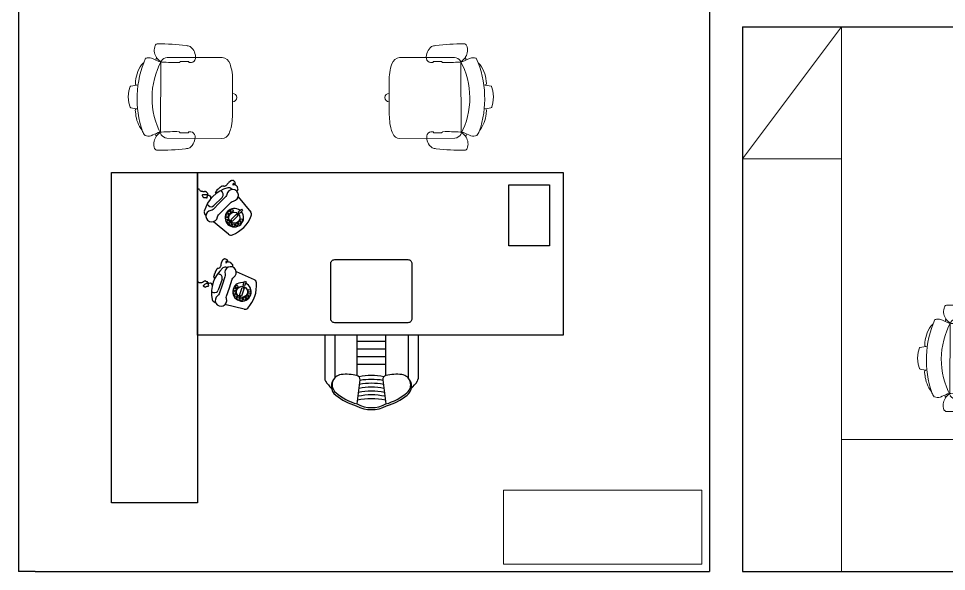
# Model space of a CAD drawing. Header units: inches. Extents: x 484217 to 497210, y -26946 to -21493.
# Drawn here: x 490560.8 to 490813.6, y -24353.2 to -24202.4 of the extents above; entities that cross this region are included whole.
import ezdxf

# ---------------------------------------------------------------- set-up
doc = ezdxf.new("R2010")
doc.units = ezdxf.units.IN
doc.header["$LTSCALE"] = 20
doc.header["$MEASUREMENT"] = 0
doc.linetypes.add('HIDDEN2', pattern=[0.1875, 0.125, -0.0625])
doc.linetypes.add('TRATTEGGIATA2', pattern=[9.525, 6.35, -3.175])
doc.layers.add('A-furniture', color=50, linetype='Continuous', lineweight=9)
for name, color, linetype in [('furniture', 4, 'Continuous'), ('I-FURN', 4, 'Continuous'), ('I-WALL-IN', 3, 'Continuous')]:
    doc.layers.add(name, color=color, linetype=linetype)

# ---------------------------------------------------------------- blocks, each defined once
blk = doc.blocks.new('A$C6A0E07C9')
at = {"layer": 'A-furniture'}
for p, q in [((-0.2138, 0.2718), (0.1182, 0.2876)), ((-0.0121, 0.2424), (-0.025, 0.2422)), ((-0.0115, 0.2426), (-0.0121, 0.2424)), ((-0.0112, 0.2428), (-0.0115, 0.2426)), ((-0.0079, 0.2484), (-0.0112, 0.2428)), ((0.0377, 0.2515), (-0.0033, 0.2499)), ((0.0418, 0.2505), (0.045, 0.2473)), ((0.045, 0.2473), (0.0464, 0.2461)), ((0.0464, 0.2461), (0.0478, 0.2453)), ((0.0478, 0.2453), (0.0485, 0.2451)), ((0.1585, 0.2497), (0.1792, -0.1667)), ((-0.2691, 0.1773), (-0.2664, 0.2046)), ((0.3146, 0.1213), (0.3056, 0.1197)), ((0.3131, 0.1211), (0.3466, 0.116)), ((0.3152, 0.1516), (0.3188, 0.1294)), ((0.3514, 0.1128), (0.36, 0.0876)), ((0.36, 0.0876), (0.3659, 0.0513)), ((-0.2907, 0.0196), (-0.2893, 0.0294)), ((-0.2883, 0.01), (-0.2907, 0.0196)), ((-0.2893, 0.0294), (-0.2841, 0.0379)), ((-0.2824, 0.002), (-0.2883, 0.01)), ((-0.2841, 0.0379), (-0.2762, 0.0438)), ((-0.2739, -0.003), (-0.2824, 0.002)), ((-0.2762, 0.0438), (-0.2666, 0.0462)), ((0.3636, 0.0146), (0.3576, -0.0113)), ((0.3659, 0.0513), (0.3636, 0.0146)), ((-0.2641, -0.0045), (-0.2739, -0.003)), ((0.3108, -0.0224), (0.3218, -0.0234)), ((0.3197, -0.023), (0.3546, -0.0146)), ((0.3546, -0.0146), (0.3564, -0.0132)), ((0.3564, -0.0132), (0.3576, -0.0113)), ((0.2962, -0.1472), (0.2839, -0.1595)), ((-0.1895, -0.2174), (0.1433, -0.1996)), ((0.0087, -0.176), (-0.0042, -0.1772)), ((0.0094, -0.1763), (0.0087, -0.176)), ((0.0097, -0.1764), (0.0094, -0.1763)), ((0.0135, -0.1816), (0.0097, -0.1764)), ((0.0591, -0.1802), (0.0183, -0.1827)), ((0.0631, -0.1788), (0.066, -0.1753)), ((0.066, -0.1753), (0.0673, -0.174)), ((0.0673, -0.174), (0.0686, -0.173)), ((0.0686, -0.173), (0.0692, -0.1728))]:
    blk.add_line(p, q, dxfattribs=at)
for centre, radius, start, end in [((0.0274, 0.2777), 0.0792, 129.4999, 189.1152), ((0.0065, 0.2825), 0.0635, 94.0792, 117.5938), ((0.2241, -0.8917), 1.2574, 92.3594, 100.1757), ((0.1721, 0.3454), 0.0192, 28.1256, 89.2436), ((0.1209, 0.3234), 0.0749, 330.3794, 24.513), ((0.117, 0.2414), 0.0463, 34.0902, 88.4441), ((0.1077, 0.3263), 0.0879, 309.6726, 333.0223), ((-0.9196, -0.0126), 1.143, 14.0931, 15.0056), ((0.2336, 0.2226), 0.0597, 72.5282, 107.7011), ((0.5941, -0.0351), 0.8932, 162.1203, 164.4323), ((-0.21, 0.2233), 0.0487, 94.526, 161.0109), ((-0.0222, 0.2712), 0.0292, 192.0047, 264.4409), ((-0.0038, 0.2437), 0.00623, 84.8455, 131.3174), ((0.0374, 0.2414), 0.0101, 64.5281, 88.6391), ((0.0007, 1.5534), 1.3091, 272.0899, 276.676), ((0.1493, 0.274), 0.0211, 279.8693, 313.3434), ((-0.2488, 0.0248), 0.4712, 334.5973, 30.9732), ((0.1704, 0.2449), 0.0129, 130.1366, 158.0173), ((0.1866, 0.1808), 0.0779, 100.0525, 108.2672), ((-1.1254, 2.7931), 2.8487, 297.1157, 298.0695), ((0.1951, 0.2221), 0.0806, 25.5198, 45.5387), ((-0.3014, 0.0263), 0.6141, 339.6108, 22.0467), ((0.1276, 0.1249), 0.1894, 8.0925, 40.8276), ((0.1816, 0.1421), 0.4521, 175.5289, 182.0991), ((72.2191, 3.6268), 72.5738, 182.765274, 182.924882), ((0.31, 0.1288), 0.0088, 301.088, 3.1667), ((0.3467, 0.1108), 0.00513, 22.8184, 91.0076), ((0.1162, -0.0378), 0.2107, 328.6962, 1.8079), ((0.3177, -0.0315), 0.00903, 2.1237, 63.3709), ((0.0809, -0.0616), 0.3414, 182.481, 200.7553), ((0.197, -0.1553), 0.0211, 212.6602, 229.0352), ((-0.1856, -0.1603), 0.0572, 202.8821, 266.1169), ((0.0516, -0.2073), 0.0792, 176.5782, 236.1936), ((0.0015, -0.2058), 0.0292, 101.2525, 173.6887), ((0.0171, -0.1766), 0.00623, 234.376, 280.848), ((0.0579, -0.1702), 0.0101, 277.0543, 301.1654), ((0.1515, -1.4793), 1.3091, 89.0174, 93.6036), ((0.138, -0.155), 0.0449, 276.7939, 330.1521), ((0.1724, -0.1915), 0.0211, 52.3501, 85.8241), ((0.1633, -0.2919), 0.1223, 63.0548, 80.6357), ((0.1362, -0.2476), 0.0879, 32.6712, 56.0209), ((-0.9196, -0.0126), 1.143, 350.6964, 351.6126), ((0.1491, -0.2435), 0.0749, 341.1805, 35.314), ((0.3239, 0.0551), 0.2601, 246.1539, 250.8174), ((0.249, -0.1528), 0.0392, 254.2998, 275.9911), ((0.2537, -0.1401), 0.0518, 269.3553, 293.3788), ((0.0312, -0.2142), 0.0635, 248.0997, 271.6142), ((0.1312, 0.9758), 1.2574, 265.5178, 273.334), ((0.2022, -0.2604), 0.0192, 276.4498, 337.5679)]:
    blk.add_arc(centre, radius, start, end, dxfattribs=at)
blk = doc.blocks.new('*U164')
at = {"layer": 'A-furniture'}
for p, q in [((2.5, -0.6), (2.5, 0)), ((3.3, -0.6), (0, -0.6)), ((0.8, -0.6), (0.8, -1.65)), ((1.9915, -1.4758), (2.5254, -2.0716))]:
    blk.add_line(p, q, dxfattribs=at)
at = {"layer": 'A-furniture', "linetype": 'HIDDEN2'}
blk.add_line((2.5, 0), (3.3, -0.6), dxfattribs=at)
at = {"layer": 'A-furniture'}
for centre, radius, start, end in [((1.1885, -0.1453), 1.5541, 255.5214, 301.111), ((1.2039, -0.2339), 2.2635, 237.868, 305.7215)]:
    blk.add_arc(centre, radius, start, end, dxfattribs=at)
for p, rotation in [((1.3234, -1.428), 86.85652716130764), ((0.6913, -2.5849), 248.0226334994808), ((1.5459, -2.6506), 279.5773348211345)]:
    blk.add_blockref('A$C6A0E07C9', p, dxfattribs=dict(at, rotation=rotation))
blk = doc.blocks.new('A$C129F564C')
at = {"layer": 'furniture'}
for p, q in [((0.8878, 1.0214), (0.8732, 1.1399)), ((1.0145, 1.1399), (0.9998, 1.0214)), ((0.7138, 0.8), (0.7138, 1.0154)), ((0.7638, 0.8), (0.7638, 1.0108)), ((1.1238, 0.8), (1.1238, 1.0108)), ((1.1738, 0.8), (1.1738, 1.0154)), ((0.8732, 0.9997), (0.8732, 0.8)), ((1.0145, 0.9997), (1.0145, 0.8)), ((1.0145, 0.9444), (0.8732, 0.9444)), ((1.0145, 0.9063), (0.8732, 0.9063)), ((1.0145, 0.8683), (0.8732, 0.8683)), ((1.0145, 0.8303), (0.8732, 0.8303)), ((1.5709, 0.6727), (1.6649, 0.6505)), ((1.711, 0.6397), (1.7134, 0.6391)), ((1.6793, 0.5244), (1.6976, 0.5784)), ((1.7309, 0.5871), (1.7217, 0.5902)), ((1.6094, 0.4871), (1.5213, 0.5268)), ((1.6548, 0.4666), (1.6526, 0.4676)), ((1.7004, 0.4972), (1.6911, 0.5003)), ((1.6472, 0.3032), (1.7218, 0.2417)), ((1.5997, 0.1197), (1.5383, 0.1942)), ((1.7583, 0.2116), (1.7602, 0.2101)), ((1.6789, 0.1223), (1.7192, 0.1626)), ((1.753, 0.1557), (1.7461, 0.1626)), ((1.6858, 0.0885), (1.6789, 0.0954)), ((1.6314, 0.0812), (1.6298, 0.0831))]:
    blk.add_line(p, q, dxfattribs=at)
for points in [[(1.1198, 1.083, 0.106121), (1.0145, 1.1399, 0.249834), (0.8732, 1.1399, 0.106121), (0.7678, 1.083)], [(0.7481, 1.0644, 0.042822), (0.7173, 1.0266)], [(1.1703, 1.0266, 0.042822), (1.1396, 1.0644, 0.249834)]]:
    blk.add_lwpolyline(points, format="xyb", dxfattribs=at)
for points in [[(0, 0), (0, 0.8), (1.8, 0.8), (1.8, 0)], [(1.5827, 0.6082), (1.5925, 0.6049), (1.5794, 0.5664), (1.5697, 0.5697)], [(1.5679, 0.5572), (1.5753, 0.5546), (1.5686, 0.5347), (1.5611, 0.5372)], [(0.0667, 0.0598), (0.0667, 0.3598), (0.2667, 0.3598), (0.2667, 0.0598)], [(1.6293, 0.2401), (1.6367, 0.2328), (1.6079, 0.2041), (1.6006, 0.2114)], [(1.5935, 0.2009), (1.5991, 0.1953), (1.5841, 0.1804), (1.5785, 0.186)]]:
    blk.add_lwpolyline(points, close=True, dxfattribs=at)
for points in [[(1.1244, 0.4285), (0.7644, 0.4285, -0.414214), (0.7444, 0.4485), (0.7444, 0.7195, -0.414214), (0.7644, 0.7395), (1.1244, 0.7395, -0.414214), (1.1444, 0.7195), (1.1444, 0.4485, -0.414214)], [(1.6572, 0.6088), (1.6429, 0.5668), (1.6287, 0.5249, -0.162278), (1.6214, 0.5153, 2), (1.6646, 0.5007, -0.162278), (1.6647, 0.5127), (1.6789, 0.5546), (1.6932, 0.5965, -0.162278), (1.7004, 0.6061, 2), (1.6573, 0.6208, -0.162278)], [(1.6964, 0.2077), (1.6651, 0.1764), (1.6338, 0.1451, -0.162278), (1.623, 0.1397, 2), (1.6553, 0.1075, -0.162278), (1.6606, 0.1182), (1.6919, 0.1495), (1.7233, 0.1808, -0.162278), (1.734, 0.1862, 2), (1.7018, 0.2185, -0.162278)]]:
    blk.add_lwpolyline(points, format="xyb", close=True, dxfattribs=at)
for points in [[(1.7267, 0.5549), (1.7314, 0.5454), (1.7339, 0.5446), (1.736, 0.5445), (1.7419, 0.5454), (1.744, 0.5453), (1.7457, 0.5441), (1.7474, 0.5449), (1.7495, 0.5449), (1.7528, 0.5466), (1.7549, 0.5465), (1.765, 0.5515), (1.768, 0.554), (1.7714, 0.5557), (1.7714, 0.5578), (1.7705, 0.5595), (1.7689, 0.5607), (1.7664, 0.5616), (1.7655, 0.5633), (1.7634, 0.5633), (1.7618, 0.5646), (1.7525, 0.56), (1.7504, 0.56), (1.7474, 0.5596), (1.7441, 0.5579), (1.7466, 0.5529), (1.7466, 0.5508), (1.7474, 0.5491), (1.7474, 0.547), (1.7474, 0.5449), (1.7507, 0.5382), (1.7532, 0.5373), (1.7553, 0.5373), (1.7578, 0.5364), (1.7595, 0.5352), (1.7603, 0.5335), (1.7637, 0.5352), (1.7662, 0.5343), (1.7679, 0.5351), (1.7691, 0.5368), (1.7704, 0.5385), (1.7755, 0.541), (1.7776, 0.541), (1.7809, 0.5426), (1.783, 0.5426), (1.7851, 0.5426), (1.7872, 0.5426), (1.7889, 0.5434), (1.7914, 0.5426), (1.7931, 0.5413), (1.7956, 0.5404), (1.799, 0.5379), (1.8, 0.5384)], [(1.6284, 0.4648), (1.6282, 0.4642), (1.6285, 0.4641), (1.6263, 0.4576), (1.6266, 0.4575), (1.6262, 0.4561), (1.6265, 0.456), (1.6262, 0.4551), (1.6265, 0.4549), (1.6262, 0.454), (1.6281, 0.4533), (1.6279, 0.4526), (1.6295, 0.4521), (1.6291, 0.4508), (1.6307, 0.4502), (1.6305, 0.4496), (1.6321, 0.449), (1.6319, 0.4484), (1.6329, 0.448), (1.6328, 0.4477), (1.6341, 0.4472), (1.6335, 0.4456), (1.6345, 0.4453), (1.6342, 0.4443), (1.6381, 0.443), (1.638, 0.4426), (1.6422, 0.4412), (1.6424, 0.4415), (1.6459, 0.4403), (1.6462, 0.441), (1.6566, 0.4374), (1.6567, 0.4377), (1.6581, 0.4373), (1.6583, 0.4379), (1.6593, 0.4376), (1.6596, 0.4386), (1.6599, 0.4385), (1.6609, 0.4414), (1.6606, 0.4415), (1.661, 0.4428), (1.6597, 0.4433), (1.6599, 0.4439), (1.659, 0.4443), (1.6591, 0.4446), (1.6581, 0.4449), (1.6575, 0.4433), (1.6569, 0.4435), (1.6563, 0.4419), (1.6557, 0.4421), (1.6553, 0.4411), (1.655, 0.4412), (1.6546, 0.4399), (1.6539, 0.4401), (1.6536, 0.4392), (1.6533, 0.4393), (1.6529, 0.4383), (1.6526, 0.4384), (1.6512, 0.4342), (1.6515, 0.434), (1.6511, 0.4331), (1.6518, 0.4328), (1.6515, 0.4319), (1.6534, 0.4312), (1.6532, 0.4305), (1.6555, 0.4298), (1.6553, 0.4291), (1.6585, 0.428), (1.6584, 0.4277), (1.6597, 0.4272), (1.6595, 0.4266), (1.6657, 0.4245), (1.666, 0.4251), (1.6673, 0.4247), (1.6676, 0.4256), (1.6689, 0.4252), (1.6692, 0.4262), (1.6705, 0.4257), (1.6712, 0.4277), (1.6722, 0.4274), (1.6725, 0.4284), (1.6742, 0.4278), (1.6747, 0.4294), (1.6754, 0.4292), (1.6758, 0.4305), (1.6765, 0.4303), (1.6768, 0.4313), (1.6775, 0.4311), (1.6782, 0.4333), (1.6786, 0.4332), (1.679, 0.4345), (1.6784, 0.4348), (1.679, 0.4367), (1.6793, 0.4366), (1.6798, 0.4379), (1.6804, 0.4377), (1.6818, 0.4416), (1.6824, 0.4414), (1.6839, 0.4457), (1.6835, 0.4458), (1.6842, 0.4477), (1.6839, 0.4478), (1.6851, 0.4514), (1.6848, 0.4516), (1.6852, 0.4529), (1.6849, 0.453), (1.6859, 0.4559), (1.6856, 0.456), (1.6859, 0.457), (1.6856, 0.4571), (1.6859, 0.4581), (1.6856, 0.4582), (1.6873, 0.4631), (1.6876, 0.463), (1.688, 0.4643), (1.6884, 0.4642), (1.689, 0.4662), (1.6893, 0.4661), (1.69, 0.468), (1.6907, 0.4678), (1.6911, 0.4691), (1.6914, 0.469), (1.6919, 0.4703), (1.6935, 0.4698), (1.6942, 0.4717), (1.6961, 0.4711), (1.6964, 0.4717), (1.6974, 0.4714), (1.6975, 0.4717), (1.6984, 0.4714), (1.6987, 0.472), (1.7, 0.4716), (1.7001, 0.4719), (1.7014, 0.4715), (1.702, 0.4731), (1.7026, 0.4729), (1.7029, 0.4739), (1.7039, 0.4735), (1.7043, 0.4745), (1.7046, 0.4744), (1.7051, 0.476), (1.7055, 0.4759), (1.7061, 0.4779), (1.7065, 0.4778), (1.7068, 0.4787), (1.7071, 0.4786), (1.7079, 0.4809), (1.7082, 0.4808), (1.7086, 0.4818), (1.7089, 0.4817), (1.7097, 0.484), (1.71, 0.4839), (1.7104, 0.4852), (1.7111, 0.485), (1.7151, 0.4967), (1.7154, 0.4966), (1.7157, 0.4976), (1.7161, 0.4975), (1.7167, 0.4995), (1.7171, 0.4993), (1.7175, 0.5007), (1.7178, 0.5005), (1.7186, 0.5028), (1.718, 0.5031), (1.7183, 0.504), (1.718, 0.5041), (1.7184, 0.5055), (1.7181, 0.5056), (1.7188, 0.5075), (1.7184, 0.5076), (1.721, 0.5152), (1.72, 0.5155), (1.7203, 0.5165), (1.72, 0.5166), (1.7203, 0.5176), (1.7184, 0.5182), (1.7186, 0.5189), (1.7157, 0.5199), (1.7158, 0.5202), (1.7145, 0.5207)], [(1.6069, 0.0913), (1.6065, 0.0909), (1.6067, 0.0906), (1.6018, 0.0857), (1.6021, 0.0855), (1.6011, 0.0845), (1.6013, 0.0843), (1.6006, 0.0835), (1.6009, 0.0833), (1.6001, 0.0826), (1.6016, 0.0811), (1.6011, 0.0806), (1.6023, 0.0794), (1.6013, 0.0784), (1.6026, 0.0772), (1.6021, 0.0767), (1.6033, 0.0755), (1.6028, 0.075), (1.6035, 0.0743), (1.6033, 0.074), (1.6043, 0.073), (1.6031, 0.0718), (1.6038, 0.0711), (1.6031, 0.0704), (1.606, 0.0674), (1.6057, 0.0672), (1.6089, 0.064), (1.6092, 0.0643), (1.6118, 0.0616), (1.6123, 0.0621), (1.6201, 0.0542), (1.6204, 0.0545), (1.6214, 0.0535), (1.6219, 0.054), (1.6226, 0.0533), (1.6233, 0.054), (1.6236, 0.0538), (1.6258, 0.056), (1.6255, 0.0562), (1.6265, 0.0572), (1.6255, 0.0582), (1.626, 0.0586), (1.6253, 0.0594), (1.6255, 0.0596), (1.6248, 0.0604), (1.6236, 0.0591), (1.6231, 0.0596), (1.6219, 0.0584), (1.6214, 0.0589), (1.6206, 0.0582), (1.6204, 0.0584), (1.6194, 0.0574), (1.6189, 0.0579), (1.6182, 0.0572), (1.6179, 0.0574), (1.6172, 0.0567), (1.617, 0.0569), (1.6138, 0.0538), (1.614, 0.0535), (1.6133, 0.0528), (1.6138, 0.0523), (1.6131, 0.0516), (1.6145, 0.0501), (1.614, 0.0496), (1.6157, 0.0479), (1.6153, 0.0474), (1.6177, 0.045), (1.6175, 0.0447), (1.6184, 0.0437), (1.6179, 0.0432), (1.6226, 0.0386), (1.6231, 0.0391), (1.624, 0.0381), (1.6248, 0.0389), (1.6258, 0.0379), (1.6265, 0.0386), (1.6275, 0.0376), (1.6289, 0.0391), (1.6297, 0.0384), (1.6304, 0.0391), (1.6316, 0.0379), (1.6328, 0.0391), (1.6333, 0.0386), (1.6343, 0.0396), (1.6348, 0.0391), (1.6355, 0.0398), (1.636, 0.0393), (1.6377, 0.0411), (1.638, 0.0408), (1.6389, 0.0418), (1.6385, 0.0423), (1.6399, 0.0437), (1.6402, 0.0435), (1.6411, 0.0445), (1.6416, 0.044), (1.6446, 0.0469), (1.6451, 0.0464), (1.6482, 0.0496), (1.648, 0.0499), (1.6495, 0.0513), (1.6492, 0.0516), (1.6519, 0.0543), (1.6517, 0.0545), (1.6526, 0.0555), (1.6524, 0.0557), (1.6546, 0.0579), (1.6543, 0.0582), (1.6551, 0.0589), (1.6548, 0.0591), (1.6556, 0.0599), (1.6553, 0.0601), (1.659, 0.0638), (1.6592, 0.0635), (1.6602, 0.0645), (1.6605, 0.0643), (1.6619, 0.0657), (1.6622, 0.0655), (1.6636, 0.067), (1.6641, 0.0665), (1.6651, 0.0674), (1.6653, 0.0672), (1.6663, 0.0682), (1.6675, 0.067), (1.669, 0.0684), (1.6705, 0.067), (1.671, 0.0674), (1.6717, 0.0667), (1.6719, 0.067), (1.6727, 0.0662), (1.6732, 0.0667), (1.6741, 0.0657), (1.6744, 0.066), (1.6754, 0.065), (1.6766, 0.0662), (1.6771, 0.0657), (1.6778, 0.0665), (1.6785, 0.0657), (1.6793, 0.0665), (1.6795, 0.0662), (1.6807, 0.0675), (1.681, 0.0672), (1.6824, 0.0687), (1.6827, 0.0684), (1.6834, 0.0692), (1.6837, 0.0689), (1.6854, 0.0706), (1.6856, 0.0704), (1.6863, 0.0711), (1.6866, 0.0709), (1.6883, 0.0726), (1.6885, 0.0723), (1.6895, 0.0733), (1.69, 0.0728), (1.6988, 0.0816), (1.6991, 0.0814), (1.6998, 0.0821), (1.7, 0.0819), (1.7015, 0.0833), (1.7017, 0.0831), (1.7027, 0.0841), (1.703, 0.0838), (1.7047, 0.0855), (1.7042, 0.086), (1.7049, 0.0868), (1.7047, 0.087), (1.7056, 0.088), (1.7054, 0.0882), (1.7069, 0.0897), (1.7066, 0.0899), (1.7122, 0.0956), (1.7115, 0.0963), (1.7122, 0.097), (1.712, 0.0973), (1.7127, 0.098), (1.7113, 0.0995), (1.7118, 0.0999), (1.7096, 0.1021), (1.7098, 0.1024), (1.7088, 0.1033)], [(1.735, 0.1287), (1.735, 0.1181), (1.7368, 0.1162), (1.7387, 0.1153), (1.7443, 0.1134), (1.7462, 0.1124), (1.7472, 0.1106), (1.749, 0.1106), (1.7509, 0.1096), (1.7547, 0.1096), (1.7566, 0.1087), (1.7678, 0.1087), (1.7716, 0.1096), (1.7753, 0.1096), (1.7763, 0.1115), (1.7763, 0.1134), (1.7753, 0.1153), (1.7735, 0.1171), (1.7735, 0.119), (1.7716, 0.12), (1.7706, 0.1218), (1.7603, 0.1218), (1.7584, 0.1228), (1.7556, 0.1237), (1.7519, 0.1237), (1.7519, 0.1181), (1.7509, 0.1162), (1.7509, 0.1143), (1.75, 0.1124), (1.749, 0.1106), (1.749, 0.1031), (1.7509, 0.1012), (1.7528, 0.1002), (1.7547, 0.0984), (1.7556, 0.0965), (1.7556, 0.0946), (1.7594, 0.0946), (1.7613, 0.0927), (1.7631, 0.0927), (1.765, 0.0937), (1.7669, 0.0946), (1.7725, 0.0946), (1.7744, 0.0937), (1.7782, 0.0937), (1.78, 0.0927), (1.7819, 0.0918), (1.7838, 0.0909), (1.7857, 0.0909), (1.7875, 0.089), (1.7885, 0.0871), (1.7904, 0.0852), (1.7922, 0.0815), (1.7941, 0.0815), (1.796, 0.0805), (1.8, 0.0805)]]:
    blk.add_lwpolyline(points, dxfattribs=at)
for centre, radius in [((1.5465, 0.599), 0.00669), ((1.555, 0.6129), 0.00669), ((1.5811, 0.5873), 0.0275), ((1.5687, 0.6216), 0.00669), ((1.5848, 0.6236), 0.00669), ((1.6002, 0.6184), 0.00669), ((1.6118, 0.607), 0.00669), ((1.6173, 0.5917), 0.00669), ((1.5449, 0.5829), 0.00669), ((1.6071, 0.5617), 0.00669), ((1.6156, 0.5756), 0.00669), ((1.5842, 0.2341), 0.00669), ((1.5928, 0.2479), 0.00669), ((1.6186, 0.2221), 0.0275), ((1.6066, 0.2565), 0.00669), ((1.6227, 0.2584), 0.00669), ((1.638, 0.253), 0.00669), ((1.6495, 0.2415), 0.00669), ((1.6549, 0.2262), 0.00669), ((1.6307, 0.1877), 0.00669), ((1.6444, 0.1963), 0.00669), ((1.6531, 0.21), 0.00669)]:
    blk.add_circle(centre, radius, dxfattribs=at)
for centre, radius, start, end in [((0.9531, 0.8661), 0.2953, 106.4736, 128.8568), ((0.9438, 1.0074), 0.1602, 62.317, 117.683), ((0.9438, 1.0074), 0.1502, 61.9455, 118.0545), ((0.9345, 0.8661), 0.2953, 51.1432, 73.5264), ((0.9438, 1.4287), 0.3145, 257.44, 282.56), ((0.9438, 1.4096), 0.3145, 257.8911, 282.1089), ((0.8036, 1.0516), 0.057, 128.8568, 224.8513), ((0.8003, 1.045), 0.05, 130.5056, 262.9259), ((0.9438, 1.3905), 0.3145, 258.341, 281.659), ((0.9438, 1.3715), 0.3145, 258.7898, 281.2102), ((1.0873, 1.045), 0.05, 277.0741, 49.4944), ((1.084, 1.0516), 0.057, 315.1487, 51.1432), ((0.7338, 1.0154), 0.02, 145.756, 180), ((0.8679, 1.019), 0.02, 283.1474, 7.0328), ((0.9438, 1.3142), 0.3145, 258.8202, 281.1798), ((0.9438, 1.3524), 0.3145, 259.2374, 280.7626), ((0.9438, 1.3333), 0.3145, 259.6838, 280.3162), ((1.0197, 1.019), 0.02, 172.9672, 256.8526), ((1.1538, 1.0154), 0.02, 0, 34.244), ((0.8217, 1.2171), 0.2235, 262.9259, 283.1474), ((1.066, 1.2171), 0.2235, 256.8526, 277.0741), ((1.671, 0.5573), 0.1615, 137.169, 185.299), ((1.5665, 0.6542), 0.019, 76.7496, 137.169), ((1.5811, 0.5873), 0.0455, 257.6369, 247.6634), ((1.5695, 0.5918), 0.1615, 310.8008, 11.6672), ((1.7091, 0.6206), 0.019, 11.6672, 76.7496), ((1.7156, 0.5722), 0.019, 71.234, 161.234), ((1.5291, 0.5441), 0.019, 185.299, 245.7184), ((1.6973, 0.5183), 0.019, 161.234, 251.234), ((1.6626, 0.4839), 0.019, 245.7184, 310.8008), ((1.6861, 0.1554), 0.1615, 110.935, 159.065), ((1.6351, 0.2885), 0.019, 50.5156, 110.935), ((1.6186, 0.2221), 0.0455, 231.4029, 221.4294), ((1.553, 0.2063), 0.019, 159.065, 219.4844), ((1.6102, 0.2312), 0.1615, 284.5668, 345.4332), ((1.7481, 0.1954), 0.019, 345.4332, 50.5156), ((1.7326, 0.1491), 0.019, 45, 135), ((1.6923, 0.1088), 0.019, 135, 225), ((1.6461, 0.0933), 0.019, 219.4844, 284.5668)]:
    blk.add_arc(centre, radius, start, end, dxfattribs=at)
blk = doc.blocks.new('A$C756F409C')
at = {"layer": 'A-furniture'}
blk.add_lwpolyline([(0, -0.448), (1.2, -0.448), (1.2, 0), (0, 0)], close=True, dxfattribs=at)

msp = doc.modelspace()

# ---------------------------------------------------------------- linework, layer by layer
at = {"layer": 'I-FURN', "elevation": -58.2}
msp.add_lwpolyline([(490586.18, -24244.44), (490609.58, -24244.44), (490609.58, -24334.44), (490586.18, -24334.44)], close=True, dxfattribs=at)
at = {"layer": 'I-WALL-IN'}
for p, q in [((490560.84, -24094.2, 6.93), (490560.84, -24353.17, 6.93)), ((490748.99, -24183.05, 6.93), (490748.99, -24204.67, 6.93)), ((490748.99, -24204.67, 6.93), (490748.99, -24353.17, 6.93)), ((490757.99, -24204.67, 6.93), (490757.99, -24353.17, 6.93)), ((490565.34, -24353.17, 6.93), (490560.84, -24353.17, 6.93))]:
    msp.add_line(p, q, dxfattribs=at)
at = {"layer": 'I-WALL-IN', "elevation": 6.93}
for points in [[(490757.99, -24204.67), (490834.25, -24204.67)], [(490565.34, -24353.17), (490748.99, -24353.17)], [(490757.99, -24353.17), (490928.75, -24353.17)]]:
    msp.add_lwpolyline(points, dxfattribs=at)

# ---------------------------------------------------------------- block references
at = {"xscale": 44.99999999999999, "yscale": 44.99999999999999, "zscale": 44.99999999999999, "rotation": 90}
msp.add_blockref('*U164', (490757.99, -24353.17, 6.93), dxfattribs=at)
at = {"layer": 'A-furniture'}
for p, xscale, yscale, zscale, rotation in [((490607.27, -24222.37, -58.2), 45.00000000027777, 45.00000000027777, 45.00000000027777, 176.8565271613339), ((490673.65, -24222.37, -58.2), -45.00000000027777, 45, 45, 183.1434728386661)]:
    msp.add_blockref('A$C6A0E07C9', p, dxfattribs=dict(at, xscale=xscale, yscale=yscale, zscale=zscale, rotation=rotation))
at = {"layer": 'furniture', "xscale": 55.33161534353492, "yscale": 55.33161534353492, "zscale": 55.33161534353492, "rotation": 180}
msp.add_blockref('A$C129F564C', (490709.17, -24244.44, -58.2), dxfattribs=at)
at = {"layer": 'I-FURN', "linetype": 'TRATTEGGIATA2', "xscale": -45, "yscale": 45, "zscale": 45, "rotation": 2.243794750000916e-07}
msp.add_blockref('A$C756F409C', (490746.96, -24331.02, -21.78), dxfattribs=at)

doc.saveas('drawing.dxf')
